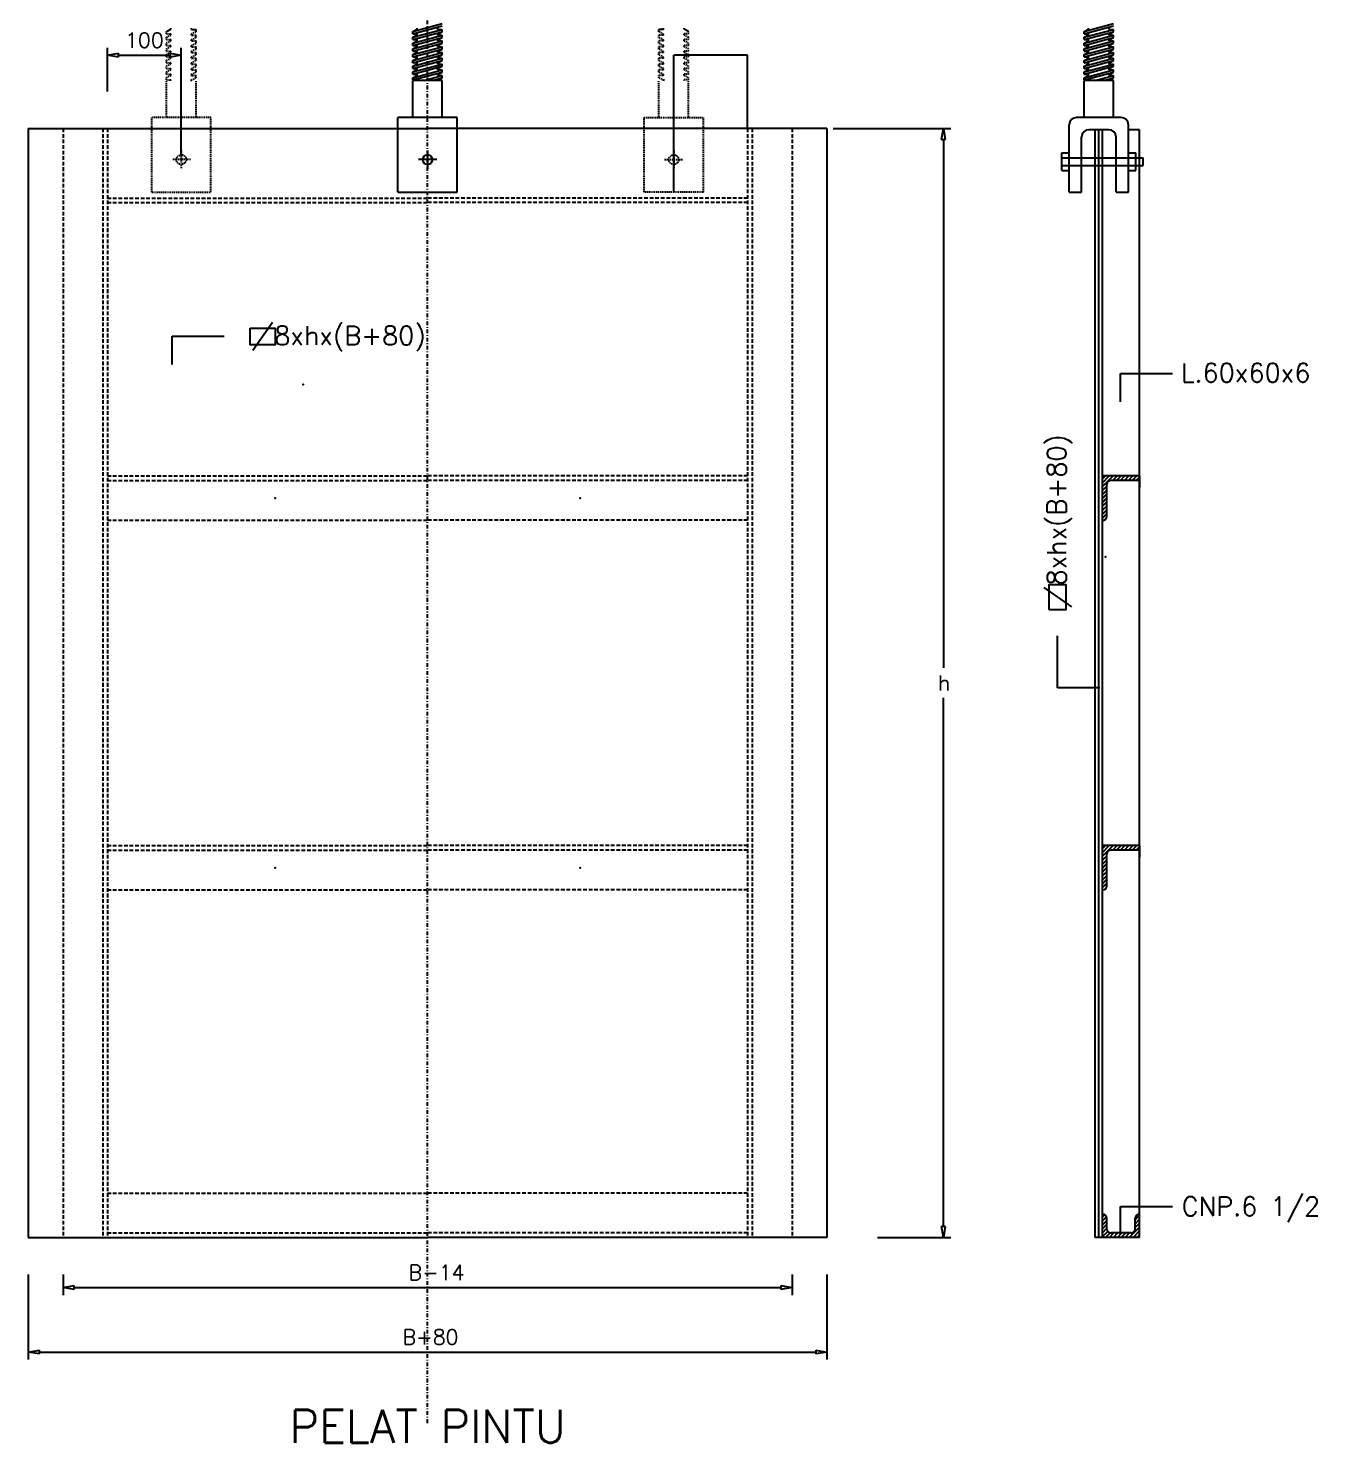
# Model space of a CAD drawing. Header units: metres. Extents: x -50 to 791, y -689 to 584.
# Drawn here: x 306.6 to 481, y 223.5 to 414.8 of the extents above; entities that cross this region are included whole.
import ezdxf
from ezdxf.enums import TextEntityAlignment as Align

# ---------------------------------------------------------------- set-up
doc = ezdxf.new("R2010")
doc.units = ezdxf.units.M
doc.header["$MEASUREMENT"] = 0
doc.linetypes.add('DASHDOT', pattern=[1, 0.5, -0.25, 0, -0.25])
doc.linetypes.add('DASHED', pattern=[0.75, 0.5, -0.25])
doc.styles.add('L100', font='simplex.shx', dxfattribs={"height": 2.54})
doc.styles.add('L175', font='simplex.shx', dxfattribs={"height": 4.45})
doc.styles.get("Standard").update_dxf_attribs({"font": 'Simplex.shx'})
doc.dimstyles.get("Standard").update_dxf_attribs({"dimtxt": 0.18, "dimasz": 0.18, "dimexe": 0.18, "dimexo": 0.0625, "dimgap": 0.09, "dimtad": 0, "dimtih": 1, "dimtoh": 1, "dimdec": 4, "dimzin": 0, "dimdsep": 46, "dimtxsty": 'Standard', "dimcen": 0.09, "dimadec": 0, "dimazin": 0, "dimtfac": 1, "dimtdec": 4, "dimtofl": 0, "dimtmove": 0, "dimatfit": 3, "dimfxl": 1, "dimtolj": 1, "dimtzin": 0, "dimarcsym": 0})
pattern_1 = [(45, (-1552.0339, -788.4351), (-0.26516504, 0.26516504), [])]

# ---------------------------------------------------------------- blocks, each defined once
blk = doc.blocks.new('_ClosedBlank')
at = {"color": 0, "linetype": 'ByBlock', "lineweight": -2}
for p, q in [((-1, 0.17), (0, 0)), ((-1, 0.17), (-1, -0.17)), ((0, 0), (-1, -0.17))]:
    blk.add_line(p, q, dxfattribs=at)
blk = doc.blocks.new('*D7')
at = {"color": 1, "linetype": 'Continuous', "lineweight": -2}
for p, q in [((317.28, 406.22), (317.28, 412.16)), ((327.27, 397.62), (327.27, 412.16)), ((318.78, 411.14), (325.77, 411.14))]:
    blk.add_line(p, q, dxfattribs=at)
at = {"layer": 'Defpoints', "color": 0, "linetype": 'Continuous'}
for p in [(327.27, 411.14), (317.28, 401.22), (327.27, 392.62)]:
    blk.add_point(p, dxfattribs=at)
at = {"color": 1, "linetype": 'Continuous', "lineweight": -2, "xscale": 1.5, "yscale": 1.5, "zscale": 1.5, "rotation": 180}
blk.add_blockref('_ClosedBlank', (317.28, 411.14), dxfattribs=at)
at = {"color": 1, "linetype": 'Continuous', "lineweight": -2, "xscale": 1.5, "yscale": 1.5, "zscale": 1.5}
blk.add_blockref('_ClosedBlank', (327.27, 411.14), dxfattribs=at)
at = {"color": 2, "linetype": 'Continuous', "insert": (322.28, 413.17), "char_height": 2.03, "attachment_point": 5}
blk.add_mtext('\\A1;100', dxfattribs=at)
blk = doc.blocks.new('*D8')
at = {"color": 1, "linetype": 'Continuous', "lineweight": -2}
for p, q in [((393.89, 392.67), (393.89, 411.15)), ((403.88, 401.27), (403.88, 411.15))]:
    blk.add_line(p, q, dxfattribs=at)
at = {"color": 2, "linetype": 'Continuous', "lineweight": -2}
blk.add_line((403.87, 411.14), (393.9, 411.14), dxfattribs=at)
at = {"layer": 'Defpoints', "color": 0, "linetype": 'Continuous'}
for p in [(393.89, 411.14), (403.88, 401.22), (393.89, 392.62)]:
    blk.add_point(p, dxfattribs=at)
at = {"color": 2, "linetype": 'Continuous', "lineweight": -2, "xscale": 0.015, "yscale": 0.015, "zscale": 0.015, "rotation": 180}
blk.add_blockref('_ClosedBlank', (393.89, 411.14), dxfattribs=at)
at = {"color": 2, "linetype": 'Continuous', "lineweight": -2, "xscale": 0.015, "yscale": 0.015, "zscale": 0.015}
blk.add_blockref('_ClosedBlank', (403.88, 411.14), dxfattribs=at)
at = {"color": 3, "linetype": 'Continuous', "insert": (398.88, 411.16), "char_height": 0.0203, "attachment_point": 5}
blk.add_mtext('\\A1;9993', dxfattribs=at)

msp = doc.modelspace()

# ---------------------------------------------------------------- hatches: boundary and pattern name
h = msp.add_hatch()
h.set_pattern_fill('ANSI31', color=1, scale=3, style=0)
h.set_pattern_definition([(45, (-1552.0339, -738.4351), (-0.26516504, 0.26516504), [])])
h.paths.add_polyline_path([(456.877371, 354.223887), (451.877371, 354.223887), (451.877371, 348.223887), (451.927371, 348.223887, 0.4142135624), (452.477371, 348.773887), (452.477371, 353.073887, -0.4142135624), (453.027371, 353.623887), (456.877371, 353.623887)])
h = msp.add_hatch()
h.set_pattern_fill('ANSI31', color=1, scale=3, style=0)
h.set_pattern_definition(pattern_1)
h.paths.add_polyline_path([(451.877371, 304.223887), (451.877371, 298.223887), (451.927371, 298.223887, 0.4142135624), (452.477371, 298.773887), (452.477371, 303.073887, -0.4142135624), (453.027371, 303.623887), (456.877371, 303.623887), (456.877371, 304.223887)])
h = msp.add_hatch()
h.set_pattern_fill('ANSI31', color=1, scale=3, style=0)
h.set_pattern_definition(pattern_1)
h.paths.add_polyline_path([(456.877371, 251.223887), (456.877371, 254.36362), (456.827371, 254.36362, 0.4142135624), (456.277371, 253.81362), (456.277371, 252.373887, -0.4142135624), (455.727371, 251.823887), (453.027371, 251.823887, -0.4142135624), (452.477371, 252.373887), (452.477371, 253.81362, 0.4142135624), (451.927371, 254.36362), (451.877371, 254.36362), (451.877371, 251.223887)])

# ---------------------------------------------------------------- linework, layer by layer
at = {"color": 5, "linetype": 'DASHDOT'}
msp.add_line((360.580925, 226.120706), (360.580925, 574), dxfattribs=at)
at = {"color": 1}
for p, q in [((358.580925, 414.337882), (362.580925, 415.409679)), ((449.377371, 414.337882), (453.377371, 415.409679)), ((325.274012, 414.337882), (325.874012, 414.653943)), ((325.874012, 414.653943), (325.874012, 414.809235)), ((328.674012, 414.624201), (328.674012, 414.779493)), ((328.674012, 414.624201), (329.274012, 414.629679)), ((329.274012, 414.319096), (329.274012, 414.629679)), ((358.580925, 414.0273), (362.580925, 415.099096)), ((358.580925, 414.337882), (359.180925, 414.653943)), ((358.580925, 413.557882), (362.580925, 414.629679)), ((358.580925, 414.0273), (358.580925, 414.337882)), ((358.580925, 413.2473), (362.580925, 414.319096)), ((358.580925, 414.0273), (359.180925, 414.032778)), ((358.580925, 413.557882), (359.180925, 413.873943)), ((358.580925, 412.777882), (362.580925, 413.849679)), ((358.580925, 413.2473), (358.580925, 413.557882)), ((358.580925, 412.4673), (362.580925, 413.539096)), ((359.180925, 414.653943), (359.180925, 414.809235)), ((359.180925, 413.873943), (359.180925, 414.029235)), ((361.980925, 414.624201), (361.980925, 414.779493)), ((361.980925, 414.624201), (362.580925, 414.629679)), ((361.980925, 414.003035), (362.580925, 414.319096)), ((361.980925, 413.844201), (361.980925, 413.999493)), ((361.980925, 413.844201), (362.580925, 413.849679)), ((361.980925, 413.223035), (362.580925, 413.539096)), ((362.580925, 414.319096), (362.580925, 414.629679)), ((362.580925, 413.539096), (362.580925, 413.849679)), ((392.487838, 414.624201), (391.887838, 414.629679)), ((391.887838, 414.319096), (391.887838, 414.629679)), ((392.487838, 414.624201), (392.487838, 414.779493)), ((395.287838, 414.653943), (395.287838, 414.809235)), ((395.887838, 414.337882), (395.287838, 414.653943)), ((449.377371, 414.0273), (453.377371, 415.099096)), ((449.377371, 414.337882), (449.977371, 414.653943)), ((449.377371, 413.557882), (453.377371, 414.629679)), ((449.377371, 414.0273), (449.377371, 414.337882)), ((449.377371, 413.2473), (453.377371, 414.319096)), ((449.377371, 414.0273), (449.977371, 414.032778)), ((449.377371, 413.557882), (449.977371, 413.873943)), ((449.377371, 412.777882), (453.377371, 413.849679)), ((449.377371, 413.2473), (449.377371, 413.557882)), ((449.377371, 412.4673), (453.377371, 413.539096)), ((449.977371, 414.653943), (449.977371, 414.809235)), ((449.977371, 413.873943), (449.977371, 414.029235)), ((452.777371, 414.624201), (452.777371, 414.779493)), ((452.777371, 414.624201), (453.377371, 414.629679)), ((452.777371, 414.003035), (453.377371, 414.319096)), ((452.777371, 413.844201), (452.777371, 413.999493)), ((452.777371, 413.844201), (453.377371, 413.849679)), ((452.777371, 413.223035), (453.377371, 413.539096)), ((453.377371, 414.319096), (453.377371, 414.629679)), ((453.377371, 413.539096), (453.377371, 413.849679)), ((358.580925, 413.2473), (359.180925, 413.252778)), ((358.580925, 412.777882), (359.180925, 413.093943)), ((358.580925, 411.997882), (362.580925, 413.069679)), ((358.580925, 412.4673), (358.580925, 412.777882)), ((358.580925, 411.6873), (362.580925, 412.759096)), ((358.580925, 412.4673), (359.180925, 412.472778)), ((358.580925, 411.997882), (359.180925, 412.313943)), ((358.580925, 411.217882), (362.580925, 412.289679)), ((358.580925, 411.6873), (358.580925, 411.997882)), ((358.580925, 410.9073), (362.580925, 411.979096)), ((358.580925, 411.6873), (359.180925, 411.692778)), ((358.580925, 411.217882), (359.180925, 411.533943)), ((358.580925, 410.437882), (362.580925, 411.509679)), ((359.180925, 413.093943), (359.180925, 413.249235)), ((359.180925, 412.313943), (359.180925, 412.469235)), ((359.180925, 411.533943), (359.180925, 411.689235)), ((361.980925, 413.064201), (361.980925, 413.219493)), ((361.980925, 413.064201), (362.580925, 413.069679)), ((361.980925, 412.443035), (362.580925, 412.759096)), ((361.980925, 412.284201), (361.980925, 412.439493)), ((361.980925, 412.284201), (362.580925, 412.289679)), ((361.980925, 411.663035), (362.580925, 411.979096)), ((361.980925, 411.504201), (361.980925, 411.659493)), ((361.980925, 411.504201), (362.580925, 411.509679)), ((362.580925, 412.759096), (362.580925, 413.069679)), ((362.580925, 411.979096), (362.580925, 412.289679)), ((362.580925, 411.199096), (362.580925, 411.509679)), ((449.377371, 413.2473), (449.977371, 413.252778)), ((449.377371, 412.777882), (449.977371, 413.093943)), ((449.377371, 411.997882), (453.377371, 413.069679)), ((449.377371, 412.4673), (449.377371, 412.777882)), ((449.377371, 411.6873), (453.377371, 412.759096)), ((449.377371, 412.4673), (449.977371, 412.472778)), ((449.377371, 411.997882), (449.977371, 412.313943)), ((449.377371, 411.217882), (453.377371, 412.289679)), ((449.377371, 411.6873), (449.377371, 411.997882)), ((449.377371, 410.9073), (453.377371, 411.979096)), ((449.377371, 411.6873), (449.977371, 411.692778)), ((449.377371, 411.217882), (449.977371, 411.533943)), ((449.377371, 410.437882), (453.377371, 411.509679)), ((449.977371, 413.093943), (449.977371, 413.249235)), ((449.977371, 412.313943), (449.977371, 412.469235)), ((449.977371, 411.533943), (449.977371, 411.689235)), ((452.777371, 413.064201), (452.777371, 413.219493)), ((452.777371, 413.064201), (453.377371, 413.069679)), ((452.777371, 412.443035), (453.377371, 412.759096)), ((452.777371, 412.284201), (452.777371, 412.439493)), ((452.777371, 412.284201), (453.377371, 412.289679)), ((452.777371, 411.663035), (453.377371, 411.979096)), ((452.777371, 411.504201), (452.777371, 411.659493)), ((452.777371, 411.504201), (453.377371, 411.509679)), ((453.377371, 412.759096), (453.377371, 413.069679)), ((453.377371, 411.979096), (453.377371, 412.289679)), ((453.377371, 411.199096), (453.377371, 411.509679)), ((358.580925, 410.9073), (358.580925, 411.217882)), ((358.580925, 410.1273), (362.580925, 411.199096)), ((358.580925, 410.9073), (359.180925, 410.912778)), ((358.580925, 410.437882), (359.180925, 410.753943)), ((358.580925, 409.657882), (362.580925, 410.729679)), ((358.580925, 410.1273), (358.580925, 410.437882)), ((358.580925, 409.3473), (362.580925, 410.419096)), ((358.580925, 410.1273), (359.180925, 410.132778)), ((358.580925, 409.657882), (359.180925, 409.973943)), ((358.580925, 408.877882), (362.580925, 409.949679)), ((358.580925, 409.3473), (358.580925, 409.657882)), ((358.580925, 408.5673), (362.580925, 409.639096)), ((359.180925, 410.753943), (359.180925, 410.909235)), ((359.180925, 409.973943), (359.180925, 410.129235)), ((361.980925, 410.883035), (362.580925, 411.199096)), ((361.980925, 410.724201), (361.980925, 410.879493)), ((361.980925, 410.724201), (362.580925, 410.729679)), ((361.980925, 410.103035), (362.580925, 410.419096)), ((361.980925, 409.944201), (361.980925, 410.099493)), ((361.980925, 409.944201), (362.580925, 409.949679)), ((361.980925, 409.323035), (362.580925, 409.639096)), ((362.580925, 410.419096), (362.580925, 410.729679)), ((362.580925, 409.639096), (362.580925, 409.949679)), ((449.377371, 410.9073), (449.377371, 411.217882)), ((449.377371, 410.1273), (453.377371, 411.199096)), ((449.377371, 410.9073), (449.977371, 410.912778)), ((449.377371, 410.437882), (449.977371, 410.753943)), ((449.377371, 409.657882), (453.377371, 410.729679)), ((449.377371, 410.1273), (449.377371, 410.437882)), ((449.377371, 409.3473), (453.377371, 410.419096)), ((449.377371, 410.1273), (449.977371, 410.132778)), ((449.377371, 409.657882), (449.977371, 409.973943)), ((449.377371, 408.877882), (453.377371, 409.949679)), ((449.377371, 409.3473), (449.377371, 409.657882)), ((449.377371, 408.5673), (453.377371, 409.639096)), ((449.977371, 410.753943), (449.977371, 410.909235)), ((449.977371, 409.973943), (449.977371, 410.129235)), ((452.777371, 410.883035), (453.377371, 411.199096)), ((452.777371, 410.724201), (452.777371, 410.879493)), ((452.777371, 410.724201), (453.377371, 410.729679)), ((452.777371, 410.103035), (453.377371, 410.419096)), ((452.777371, 409.944201), (452.777371, 410.099493)), ((452.777371, 409.944201), (453.377371, 409.949679)), ((452.777371, 409.323035), (453.377371, 409.639096)), ((453.377371, 410.419096), (453.377371, 410.729679)), ((453.377371, 409.639096), (453.377371, 409.949679)), ((358.580925, 409.3473), (359.180925, 409.352778)), ((358.580925, 408.877882), (359.180925, 409.193943)), ((358.580925, 408.097882), (362.580925, 409.169679)), ((358.580925, 408.5673), (358.580925, 408.877882)), ((358.580925, 407.7873), (362.580925, 408.859096)), ((358.580925, 408.5673), (359.180925, 408.572778)), ((358.580925, 408.097882), (359.180925, 408.413943)), ((358.580925, 407.7873), (358.580925, 408.097882)), ((358.580925, 407.7873), (359.180925, 407.792778)), ((362.580925, 407.723887), (358.580925, 407.723887)), ((359.180925, 409.193943), (359.180925, 409.349235)), ((359.180925, 408.413943), (359.180925, 408.569235)), ((359.180925, 407.723887), (359.180925, 407.789235)), ((360.096155, 407.723887), (362.580925, 408.389679)), ((361.255266, 407.723887), (362.580925, 408.079096)), ((361.834821, 407.723887), (361.980925, 407.763035)), ((361.980925, 409.164201), (361.980925, 409.319493)), ((361.980925, 409.164201), (362.580925, 409.169679)), ((361.980925, 408.543035), (362.580925, 408.859096)), ((361.980925, 408.384201), (361.980925, 408.539493)), ((361.980925, 408.384201), (362.580925, 408.389679)), ((361.980925, 407.763035), (362.580925, 408.079096)), ((362.580925, 408.859096), (362.580925, 409.169679)), ((362.580925, 408.079096), (362.580925, 408.389679)), ((449.377371, 409.3473), (449.977371, 409.352778)), ((449.377371, 408.877882), (449.977371, 409.193943)), ((449.377371, 408.097882), (453.377371, 409.169679)), ((449.377371, 408.5673), (449.377371, 408.877882)), ((449.377371, 407.7873), (453.377371, 408.859096)), ((449.377371, 408.5673), (449.977371, 408.572778)), ((449.377371, 408.097882), (449.977371, 408.413943)), ((449.377371, 407.7873), (449.377371, 408.097882)), ((449.377371, 407.7873), (449.977371, 407.792778)), ((453.377371, 407.723887), (449.377371, 407.723887)), ((449.977371, 409.193943), (449.977371, 409.349235)), ((449.977371, 408.413943), (449.977371, 408.569235)), ((449.977371, 407.723887), (449.977371, 407.789235)), ((450.892601, 407.723887), (453.377371, 408.389679)), ((452.051712, 407.723887), (453.377371, 408.079096)), ((452.631268, 407.723887), (452.777371, 407.763035)), ((452.777371, 409.164201), (452.777371, 409.319493)), ((452.777371, 409.164201), (453.377371, 409.169679)), ((452.777371, 408.543035), (453.377371, 408.859096)), ((452.777371, 408.384201), (452.777371, 408.539493)), ((452.777371, 408.384201), (453.377371, 408.389679)), ((452.777371, 407.763035), (453.377371, 408.079096)), ((453.377371, 408.859096), (453.377371, 409.169679)), ((453.377371, 408.079096), (453.377371, 408.389679)), ((415.434828, 401.223887), (431.368701, 401.223887)), ((360.580925, 398.26001), (360.580925, 395.781118)), ((361.820371, 397.020564), (359.341479, 397.020564)), ((456.877371, 354.223887), (456.877371, 352.667544)), ((456.877371, 304.223887), (456.877371, 302.667544)), ((421.434828, 251.223887), (431.368701, 251.223887))]:
    msp.add_line(p, q, dxfattribs=at)
at = {"color": 1, "linetype": 'DASHED', "ltscale": 0.3}
for p, q in [((325.274012, 414.0273), (325.274012, 414.337882)), ((325.274012, 414.0273), (325.874012, 414.032778)), ((325.274012, 413.557882), (325.874012, 413.873943)), ((325.274012, 413.2473), (325.274012, 413.557882)), ((325.874012, 413.873943), (325.874012, 414.029235)), ((328.674012, 414.003035), (329.274012, 414.319096)), ((328.674012, 413.844201), (328.674012, 413.999493)), ((328.674012, 413.844201), (329.274012, 413.849679)), ((328.674012, 413.223035), (329.274012, 413.539096)), ((329.274012, 413.539096), (329.274012, 413.849679)), ((392.487838, 414.003035), (391.887838, 414.319096)), ((392.487838, 413.844201), (391.887838, 413.849679)), ((391.887838, 413.539096), (391.887838, 413.849679)), ((392.487838, 413.223035), (391.887838, 413.539096)), ((392.487838, 413.844201), (392.487838, 413.999493)), ((395.887838, 414.0273), (395.287838, 414.032778)), ((395.287838, 413.873943), (395.287838, 414.029235)), ((395.887838, 413.557882), (395.287838, 413.873943)), ((395.887838, 414.0273), (395.887838, 414.337882)), ((395.887838, 413.2473), (395.887838, 413.557882)), ((325.274012, 413.2473), (325.874012, 413.252778)), ((325.274012, 412.777882), (325.874012, 413.093943)), ((325.274012, 412.4673), (325.274012, 412.777882)), ((325.274012, 412.4673), (325.874012, 412.472778)), ((325.274012, 411.997882), (325.874012, 412.313943)), ((325.274012, 411.6873), (325.274012, 411.997882)), ((325.274012, 411.6873), (325.874012, 411.692778)), ((325.274012, 411.217882), (325.874012, 411.533943)), ((325.874012, 413.093943), (325.874012, 413.249235)), ((325.874012, 412.313943), (325.874012, 412.469235)), ((325.874012, 411.533943), (325.874012, 411.689235)), ((328.674012, 413.064201), (328.674012, 413.219493)), ((328.674012, 413.064201), (329.274012, 413.069679)), ((328.674012, 412.443035), (329.274012, 412.759096)), ((328.674012, 412.284201), (328.674012, 412.439493)), ((328.674012, 412.284201), (329.274012, 412.289679)), ((328.674012, 411.663035), (329.274012, 411.979096)), ((328.674012, 411.504201), (328.674012, 411.659493)), ((328.674012, 411.504201), (329.274012, 411.509679)), ((329.274012, 412.759096), (329.274012, 413.069679)), ((329.274012, 411.979096), (329.274012, 412.289679)), ((329.274012, 411.199096), (329.274012, 411.509679)), ((392.487838, 413.064201), (391.887838, 413.069679)), ((391.887838, 412.759096), (391.887838, 413.069679)), ((392.487838, 412.443035), (391.887838, 412.759096)), ((392.487838, 412.284201), (391.887838, 412.289679)), ((391.887838, 411.979096), (391.887838, 412.289679)), ((392.487838, 411.663035), (391.887838, 411.979096)), ((392.487838, 411.504201), (391.887838, 411.509679)), ((391.887838, 411.199096), (391.887838, 411.509679)), ((392.487838, 413.064201), (392.487838, 413.219493)), ((392.487838, 412.284201), (392.487838, 412.439493)), ((392.487838, 411.504201), (392.487838, 411.659493)), ((395.887838, 413.2473), (395.287838, 413.252778)), ((395.287838, 413.093943), (395.287838, 413.249235)), ((395.887838, 412.777882), (395.287838, 413.093943)), ((395.887838, 412.4673), (395.287838, 412.472778)), ((395.287838, 412.313943), (395.287838, 412.469235)), ((395.887838, 411.997882), (395.287838, 412.313943)), ((395.887838, 411.6873), (395.287838, 411.692778)), ((395.287838, 411.533943), (395.287838, 411.689235)), ((395.887838, 411.217882), (395.287838, 411.533943)), ((395.887838, 412.4673), (395.887838, 412.777882)), ((395.887838, 411.6873), (395.887838, 411.997882)), ((325.274012, 410.9073), (325.274012, 411.217882)), ((325.274012, 410.9073), (325.874012, 410.912778)), ((325.274012, 410.437882), (325.874012, 410.753943)), ((325.274012, 410.1273), (325.274012, 410.437882)), ((325.274012, 410.1273), (325.874012, 410.132778)), ((325.274012, 409.657882), (325.874012, 409.973943)), ((325.274012, 409.3473), (325.274012, 409.657882)), ((325.874012, 410.753943), (325.874012, 410.909235)), ((325.874012, 409.973943), (325.874012, 410.129235)), ((328.674012, 410.883035), (329.274012, 411.199096)), ((328.674012, 410.724201), (328.674012, 410.879493)), ((328.674012, 410.724201), (329.274012, 410.729679)), ((328.674012, 410.103035), (329.274012, 410.419096)), ((328.674012, 409.944201), (328.674012, 410.099493)), ((328.674012, 409.944201), (329.274012, 409.949679)), ((328.674012, 409.323035), (329.274012, 409.639096)), ((329.274012, 410.419096), (329.274012, 410.729679)), ((329.274012, 409.639096), (329.274012, 409.949679)), ((392.487838, 410.883035), (391.887838, 411.199096)), ((392.487838, 410.724201), (391.887838, 410.729679)), ((391.887838, 410.419096), (391.887838, 410.729679)), ((392.487838, 410.103035), (391.887838, 410.419096)), ((391.887838, 409.639096), (391.887838, 409.949679)), ((392.487838, 409.944201), (391.887838, 409.949679)), ((392.487838, 409.323035), (391.887838, 409.639096)), ((392.487838, 410.724201), (392.487838, 410.879493)), ((392.487838, 409.944201), (392.487838, 410.099493)), ((395.887838, 410.9073), (395.287838, 410.912778)), ((395.287838, 410.753943), (395.287838, 410.909235)), ((395.887838, 410.437882), (395.287838, 410.753943)), ((395.887838, 410.1273), (395.287838, 410.132778)), ((395.287838, 409.973943), (395.287838, 410.129235)), ((395.887838, 409.657882), (395.287838, 409.973943)), ((395.887838, 410.9073), (395.887838, 411.217882)), ((395.887838, 410.1273), (395.887838, 410.437882)), ((395.887838, 409.3473), (395.887838, 409.657882)), ((325.274012, 409.3473), (325.874012, 409.352778)), ((325.274012, 408.877882), (325.874012, 409.193943)), ((325.274012, 408.5673), (325.274012, 408.877882)), ((325.274012, 408.5673), (325.874012, 408.572778)), ((325.274012, 408.097882), (325.874012, 408.413943)), ((325.274012, 407.7873), (325.274012, 408.097882)), ((325.274012, 407.7873), (325.874012, 407.792778)), ((325.874012, 409.193943), (325.874012, 409.349235)), ((325.874012, 408.413943), (325.874012, 408.569235)), ((325.874012, 407.723887), (325.874012, 407.789235)), ((328.527909, 407.723887), (328.674012, 407.763035)), ((328.674012, 409.164201), (328.674012, 409.319493)), ((328.674012, 409.164201), (329.274012, 409.169679)), ((328.674012, 408.543035), (329.274012, 408.859096)), ((328.674012, 408.384201), (328.674012, 408.539493)), ((328.674012, 408.384201), (329.274012, 408.389679)), ((328.674012, 407.763035), (329.274012, 408.079096)), ((329.274012, 408.859096), (329.274012, 409.169679)), ((329.274012, 408.079096), (329.274012, 408.389679)), ((392.487838, 409.164201), (391.887838, 409.169679)), ((391.887838, 408.859096), (391.887838, 409.169679)), ((392.487838, 408.543035), (391.887838, 408.859096)), ((391.887838, 408.079096), (391.887838, 408.389679)), ((392.487838, 408.384201), (391.887838, 408.389679)), ((392.487838, 407.763035), (391.887838, 408.079096)), ((392.487838, 409.164201), (392.487838, 409.319493)), ((392.487838, 408.384201), (392.487838, 408.539493)), ((392.633941, 407.723887), (392.487838, 407.763035)), ((395.887838, 409.3473), (395.287838, 409.352778)), ((395.287838, 409.193943), (395.287838, 409.349235)), ((395.887838, 408.877882), (395.287838, 409.193943)), ((395.887838, 408.5673), (395.287838, 408.572778)), ((395.287838, 408.413943), (395.287838, 408.569235)), ((395.887838, 408.097882), (395.287838, 408.413943)), ((395.887838, 407.7873), (395.287838, 407.792778)), ((395.287838, 407.723887), (395.287838, 407.789235)), ((395.887838, 408.5673), (395.887838, 408.877882)), ((395.887838, 407.7873), (395.887838, 408.097882)), ((327.274012, 398.26001), (327.274012, 395.781118)), ((393.887838, 398.26001), (393.887838, 395.781118)), ((328.513458, 397.020564), (326.034566, 397.020564)), ((392.648391, 397.020564), (395.127284, 397.020564))]:
    msp.add_line(p, q, dxfattribs=at)
at = {"color": 3, "linetype": 'DASHED', "ltscale": 0.3}
for p, q in [((325.274012, 402.723887), (325.274012, 407.723887)), ((329.274012, 402.723887), (329.274012, 407.723887)), ((391.887838, 402.723887), (391.887838, 407.723887)), ((395.887838, 402.723887), (395.887838, 407.723887)), ((331.274012, 402.723887), (323.274012, 402.723887)), ((323.274012, 392.623887), (323.274012, 402.723887)), ((331.274012, 392.623887), (331.274012, 402.723887)), ((389.887838, 402.723887), (397.887838, 402.723887)), ((389.887838, 392.623887), (389.887838, 402.723887)), ((397.887838, 392.623887), (397.887838, 402.723887)), ((323.274012, 392.623887), (331.274012, 392.623887)), ((397.887838, 392.623887), (389.887838, 392.623887))]:
    msp.add_line(p, q, dxfattribs=at)
at = {"color": 3}
for p, q in [((358.580925, 402.723887), (358.580925, 407.723887)), ((362.580925, 402.723887), (362.580925, 407.723887)), ((449.377371, 402.723887), (449.377371, 407.723887)), ((453.377371, 402.723887), (453.377371, 407.723887)), ((364.580925, 402.723887), (356.580925, 402.723887)), ((356.580925, 392.623887), (356.580925, 402.723887)), ((364.580925, 392.623887), (364.580925, 402.723887)), ((454.377371, 402.723887), (448.377371, 402.723887)), ((447.377371, 392.623887), (447.377371, 401.723887)), ((449.035582, 392.623887), (449.035582, 400.065676)), ((452.71916, 401.065676), (450.035582, 401.065676)), ((453.71916, 392.623887), (453.71916, 400.065676)), ((455.377371, 392.623887), (455.377371, 401.723887)), ((456.877371, 401.065676), (455.377371, 401.065676)), ((446.377371, 395.527249), (446.377371, 397.927249)), ((446.377371, 397.927249), (447.377371, 397.927249)), ((446.377371, 397.236629), (457.377371, 397.236629)), ((446.377371, 396.217869), (457.377371, 396.217869)), ((455.377371, 397.927249), (456.377371, 397.927249)), ((456.377371, 395.527249), (456.377371, 397.927249)), ((457.377371, 396.217869), (457.377371, 397.236629)), ((446.377371, 395.527249), (447.377371, 395.527249)), ((455.377371, 395.527249), (456.377371, 395.527249)), ((356.580925, 392.623887), (364.580925, 392.623887)), ((447.377371, 392.623887), (449.035582, 392.623887)), ((453.71916, 392.623887), (455.377371, 392.623887)), ((456.877371, 251.223887), (450.877371, 251.223887))]:
    msp.add_line(p, q, dxfattribs=at)
at = {"color": 4}
for p, q in [((306.580925, 401.223887), (306.580925, 251.223887)), ((306.580925, 401.223887), (360.580925, 401.223887)), ((414.580925, 401.223887), (360.580925, 401.223887)), ((414.580925, 401.223887), (414.580925, 251.223887)), ((306.580925, 251.223887), (360.580925, 251.223887)), ((414.580925, 251.223887), (360.580925, 251.223887))]:
    msp.add_line(p, q, dxfattribs=at)
at = {"color": 2, "linetype": 'DASHED'}
for p, q in [((311.280925, 401.223887), (311.280925, 251.223887)), ((316.680925, 401.223887), (316.680925, 251.223887)), ((317.280925, 401.223887), (317.280925, 251.223887)), ((403.880925, 401.223887), (403.880925, 251.223887)), ((404.480925, 401.223887), (404.480925, 251.223887)), ((409.880925, 401.223887), (409.880925, 251.223887)), ((317.280925, 391.823887), (360.580925, 391.823887)), ((317.280925, 391.223887), (360.580925, 391.223887)), ((403.880925, 391.823887), (360.580925, 391.823887)), ((403.880925, 391.223887), (360.580925, 391.223887)), ((317.280925, 354.223887), (360.580925, 354.223887)), ((403.880925, 354.223887), (360.580925, 354.223887)), ((317.280925, 353.623887), (360.580925, 353.623887)), ((403.880925, 353.623887), (360.580925, 353.623887)), ((317.280925, 348.223887), (360.580925, 348.223887)), ((403.880925, 348.223887), (360.580925, 348.223887)), ((317.280925, 304.223887), (360.580925, 304.223887)), ((403.880925, 304.223887), (360.580925, 304.223887)), ((317.280925, 303.623887), (360.580925, 303.623887)), ((403.880925, 303.623887), (360.580925, 303.623887)), ((317.280925, 298.223887), (360.580925, 298.223887)), ((403.880925, 298.223887), (360.580925, 298.223887)), ((317.280925, 257.223887), (360.580925, 257.223887)), ((403.880925, 257.223887), (360.580925, 257.223887)), ((317.280925, 251.823887), (360.580925, 251.823887)), ((403.880925, 251.823887), (360.580925, 251.823887))]:
    msp.add_line(p, q, dxfattribs=at)
at = {"color": 3, "linetype": 'Continuous'}
for p, q in [((450.877371, 251.223887), (450.877371, 401.065676)), ((451.877371, 251.223887), (451.877371, 401.065676)), ((339.598612, 374.981058), (336.957084, 371.21253)), ((456.877371, 354.223887), (451.877371, 354.223887)), ((452.477371, 348.773887), (452.477371, 353.073887)), ((456.877371, 353.623887), (453.027371, 353.623887)), ((451.927371, 348.223887), (451.877371, 348.223887)), ((443.91789, 339.155676), (447.686418, 336.514148)), ((456.877371, 304.223887), (451.877371, 304.223887)), ((452.477371, 298.773887), (452.477371, 303.073887)), ((456.877371, 303.623887), (453.027371, 303.623887)), ((451.927371, 298.223887), (451.877371, 298.223887)), ((451.927371, 254.36362), (451.877371, 254.36362)), ((452.477371, 252.373887), (452.477371, 253.81362)), ((456.277371, 252.373887), (456.277371, 253.81362)), ((456.877371, 254.36362), (456.827371, 254.36362)), ((455.727371, 251.823887), (453.027371, 251.823887))]:
    msp.add_line(p, q, dxfattribs=at)
at = {"color": 8, "linetype": 'Continuous'}
msp.add_line((451.377371, 251.223887), (451.377371, 401.065676), dxfattribs=at)
at = {"color": 4, "linetype": 'Continuous'}
msp.add_line((456.877371, 251.223887), (456.877371, 401.065676), dxfattribs=at)
at = {"color": 2}
for p, q in [((430.353701, 399.723887), (430.353701, 328.253887)), ((430.353701, 252.723887), (430.353701, 324.193887))]:
    msp.add_line(p, q, dxfattribs=at)
at = {"color": 2, "linetype": 'Continuous'}
for p, q in [((326.029002, 373.123269), (333.060541, 373.123269)), ((326.029002, 369.294247), (326.029002, 373.123269)), ((454.331019, 368.079824), (461.362558, 368.079824)), ((454.331019, 364.250801), (454.331019, 368.079824)), ((445.775679, 325.586066), (445.775679, 332.617605)), ((451.526496, 325.586066), (445.775679, 325.586066)), ((454.331019, 251.568854), (454.331019, 255.397877)), ((454.331019, 255.397877), (461.362558, 255.397877)), ((312.780925, 244.45014), (408.380925, 244.45014)), ((308.080925, 235.715142), (413.080925, 235.715142))]:
    msp.add_line(p, q, dxfattribs=at)
at = {"color": 1, "linetype": 'Continuous'}
for p, q in [((306.580925, 246.223887), (306.580925, 234.700142)), ((311.280925, 246.223887), (311.280925, 243.43514)), ((409.880925, 246.223887), (409.880925, 243.43514)), ((414.580925, 246.223887), (414.580925, 234.700142))]:
    msp.add_line(p, q, dxfattribs=at)
at = {"color": 3, "linetype": 'Continuous'}
for points in [[(336.579722, 374.227353), (339.975974, 374.227353), (339.975974, 371.966236), (336.579722, 371.966236)], [(444.671596, 336.136786), (444.671596, 339.533038), (446.932713, 339.533038), (446.932713, 336.136786)]]:
    msp.add_lwpolyline(points, close=True, dxfattribs=at)
at = {"color": 2, "linetype": 'DASHED', "ltscale": 0.3}
for centre in [(327.274012, 397.020564), (393.887838, 397.020564)]:
    msp.add_circle(centre, 0.654592, dxfattribs=at)
at = {"color": 2}
msp.add_circle((360.580925, 397.020564), 0.654592, dxfattribs=at)
at = {"color": 3}
for centre, start, end in [((448.377371, 401.723887), 90, 180), ((454.377371, 401.723887), 0, 90), ((450.035582, 400.065676), 90, 180), ((452.71916, 400.065676), 0, 90)]:
    msp.add_arc(centre, 1, start, end, dxfattribs=at)
at = {"color": 3, "linetype": 'Continuous'}
for centre, start, end in [((453.027371, 353.073887), 90, 180), ((451.927371, 348.773887), 270, 360), ((453.027371, 303.073887), 90, 180), ((451.927371, 298.773887), 270, 360), ((451.927371, 253.81362), 360, 90), ((456.827371, 253.81362), 90, 180), ((453.027371, 252.373887), 180, 270), ((455.727371, 252.373887), 270, 0)]:
    msp.add_arc(centre, 0.55, start, end, dxfattribs=at)
at = {"color": 1, "linetype": 'DASHED', "ltscale": 0.3}
for p in [(327.274012, 397.020564), (393.887838, 397.020564)]:
    msp.add_point(p, dxfattribs=at)
at = {"color": 1}
for p in [(360.580925, 397.020564), (343.745542, 366.609455), (339.956073, 351.223887), (381.205777, 351.223887), (452.289494, 343.302606), (339.956073, 301.223887), (381.205777, 301.223887)]:
    msp.add_point(p, dxfattribs=at)

# ---------------------------------------------------------------- block references
at = {"color": 2, "xscale": 1.5, "yscale": 1.5, "zscale": 1.5}
for p, rotation in [((430.353701, 401.223887), 90), ((430.353701, 251.223887), 270)]:
    msp.add_blockref('_ClosedBlank', p, dxfattribs=dict(at, rotation=rotation))
at = {"color": 2, "linetype": 'Continuous', "xscale": 1.5, "yscale": 1.5, "zscale": 1.5, "rotation": 180}
for p in [(311.280925, 244.45014), (306.580925, 235.715142)]:
    msp.add_blockref('_ClosedBlank', p, dxfattribs=at)
at = {"color": 2, "linetype": 'Continuous', "xscale": 1.5, "yscale": 1.5, "zscale": 1.5}
for p in [(409.880925, 244.45014), (414.580925, 235.715142)]:
    msp.add_blockref('_ClosedBlank', p, dxfattribs=at)

# ---------------------------------------------------------------- texts
at = {"color": 3, "linetype": 'Continuous', "style": 'L100'}
for s, p in [('   8xhx(B+80)', (334.175174, 373.224161)), ('L.60x60x6', (462.477192, 368.180716)), ('CNP.6 1/2', (462.586473, 255.423328))]:
    msp.add_text(s, height=2.54, dxfattribs=at).set_placement(p, align=Align.MIDDLE_LEFT)
msp.add_text('   8xhx(B+80)', height=2.54, rotation=90, dxfattribs=at).set_placement((445.674787, 333.732239), align=Align.MIDDLE_LEFT)
at = {"color": 3}
msp.add_text('h', height=2.03, dxfattribs=at).set_placement((429.6374, 325.208887))
at = {"color": 3, "linetype": 'Continuous'}
for s, p in [('B-14', (358.019258, 245.46514)), ('B+80', (357.197591, 236.730142))]:
    msp.add_text(s, height=2.03, dxfattribs=at).set_placement(p)
at = {"color": 5, "linetype": 'DASHED', "style": 'L175'}
msp.add_text('PELAT PINTU', height=4.45, dxfattribs=at).set_placement((360.612357, 223.455671), align=Align.CENTER)

# ---------------------------------------------------------------- dimensions: what is measured, and where the dimension line sits
at = {"color": 2, "linetype": 'Continuous'}
dim = msp.add_linear_dim(base=(327.274012, 411.140531), p1=(317.280925, 401.223887), p2=(327.274012, 392.623887), text='100', dimstyle='Standard', override={"dimtxt": 2.03, "dimasz": 1.5, "dimexe": 1.015, "dimexo": 5, "dimgap": 1.015, "dimtad": 1, "dimdec": 2, "dimlfac": 1000, "dimzin": 1, "dimblk": 'ClosedBlank', "dimblk1": 'ClosedBlank', "dimblk2": 'ClosedBlank', "dimclrd": 1, "dimclre": 1, "dimclrt": 2, "dimtdec": 0, "dimtmove": 2}, dxfattribs=at)
dim.commit()
dim.dimension.update_dxf_attribs({"geometry": '*D7', "text_midpoint": (322.277468, 413.170531)})
dim = msp.add_linear_dim(base=(393.887838, 411.140531), p1=(403.880925, 401.223887), p2=(393.887838, 392.623887), angle=180, dimstyle='Standard', override={"dimtxt": 0.0203, "dimasz": 0.015, "dimexe": 0.01015, "dimexo": 0.05, "dimgap": 0.01015, "dimtad": 1, "dimdec": 0, "dimlfac": 1000, "dimzin": 1, "dimblk": 'ClosedBlank', "dimclrd": 2, "dimclre": 1, "dimclrt": 3, "dimtdec": 0, "dimtmove": 2}, dxfattribs=at)
dim.commit()
dim.dimension.update_dxf_attribs({"geometry": '*D8', "text_midpoint": (398.884381, 411.160831)})

doc.saveas('drawing.dxf')
